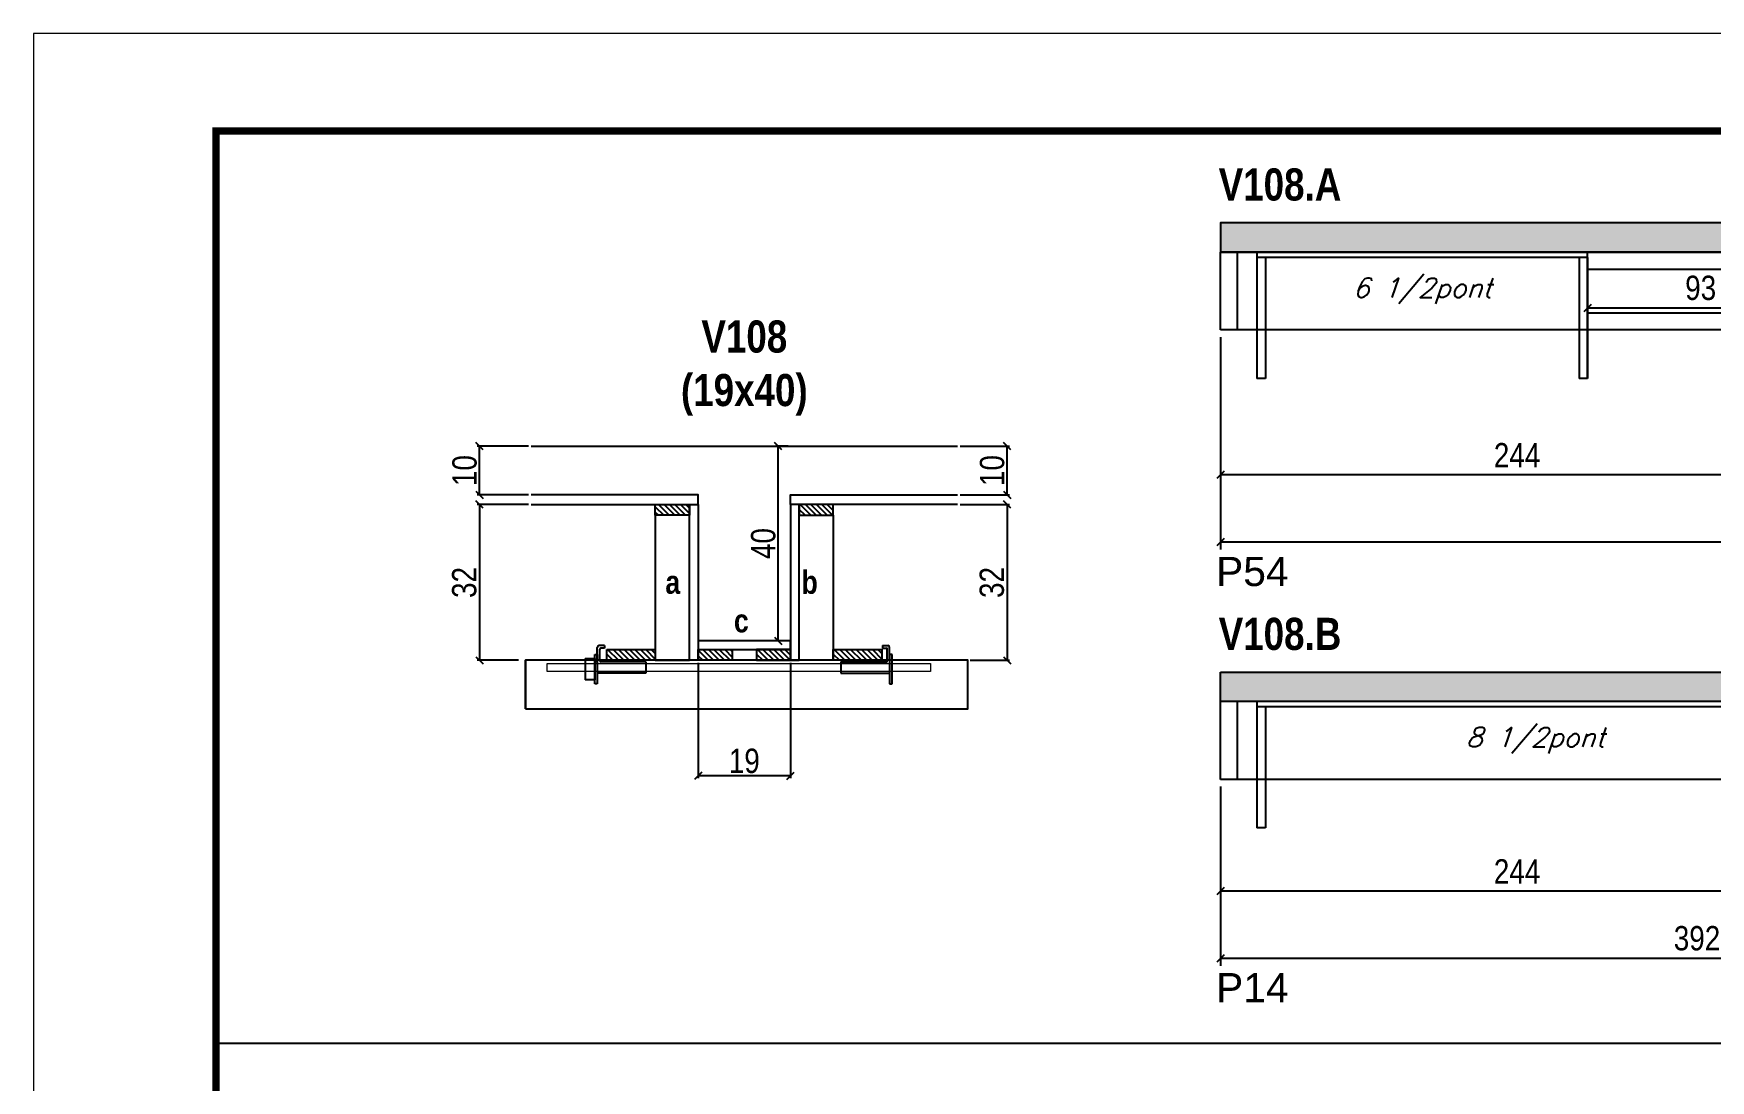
# Model space of a CAD drawing. Extents: x 3309 to 9590, y -2522 to 14608.
# Drawn here: x 6493 to 7182, y 13029 to 13459 of the extents above; entities that cross this region are included whole.
import ezdxf

# ---------------------------------------------------------------- set-up
doc = ezdxf.new("R2010")
doc.units = 0
doc.linetypes.add('DASHED', pattern=[0.75, 0.5, -0.25])
for name, color, linetype in [('5', 5, 'Continuous'), ('barrote', 251, 'Continuous'), ('COTA', 241, 'Continuous'), ('detalhes', 4, 'Continuous'), ('NOMENCLATURA', 7, 'Continuous'), ('Painéis', 200, 'Continuous'), ('presilha', 1, 'Continuous'), ('SARR_2.2x10', 60, 'Continuous'), ('SARR_2.2x7', 40, 'Continuous'), ('SARR_3.5x7', 81, 'Continuous'), ('texto', 7, 'Continuous')]:
    doc.layers.add(name, color=color, linetype=linetype)
for name, color, linetype, lineweight in [('CONCRETO', 251, 'Continuous', 25), ('Folhas', 255, 'Continuous', 9), ('SARRAFO DE PRESSAO', 251, 'DASHED', 9), ('SCO-___-LAJ', 2, 'Continuous', 0)]:
    doc.layers.add(name, color=color, linetype=linetype, lineweight=lineweight)
doc.styles.add('COTA TECNICA', font='techl___.ttf', dxfattribs={"height": 10})
doc.styles.add('COTA TECNICA 2X', font='techl___.ttf', dxfattribs={"height": 10})
doc.styles.add('Romans', font='romans.shx')
doc.styles.get("Standard").update_dxf_attribs({"font": 'arial.ttf'})
doc.styles.add('TECNICA', font='techb___.ttf', dxfattribs={"height": 10})
doc.dimstyles.new('PAINEL', dxfattribs={"dimtxt": 10, "dimasz": 3, "dimexe": 3, "dimexo": 3, "dimgap": 3, "dimtad": 1, "dimdec": 1, "dimzin": 12, "dimdsep": 46, "dimtxsty": 'COTA TECNICA', "dimblk1": 'OBLIQUE', "dimblk2": 'OBLIQUE', "dimsah": 1, "dimcen": 0.9, "dimclrd": 4, "dimclre": 4, "dimclrt": 240, "dimadec": 1, "dimazin": 3, "dimtfac": 1, "dimtdec": 1, "dimtmove": 0, "dimatfit": 3, "dimfxl": 1, "dimtolj": 1, "dimtzin": 12, "dimarcsym": 0})
doc.dimstyles.new('SECAO', dxfattribs={"dimscale": 0.333333, "dimtxt": 5, "dimasz": 9, "dimexe": 3, "dimexo": 3, "dimgap": 3, "dimtad": 1, "dimdec": 1, "dimlfac": 0.5, "dimzin": 12, "dimdsep": 46, "dimtxsty": 'COTA TECNICA 2X', "dimblk1": 'OBLIQUE', "dimblk2": 'OBLIQUE', "dimsah": 1, "dimcen": 0.9, "dimclrd": 4, "dimclre": 4, "dimclrt": 240, "dimadec": 1, "dimazin": 3, "dimtfac": 1, "dimtdec": 1, "dimtmove": 0, "dimatfit": 3, "dimfxl": 1, "dimtolj": 1, "dimtzin": 12, "dimarcsym": 0})
pattern_1 = [(135, (40001.7104, -110310.5054), (-1.122532015, -1.122532015), [])]

# ---------------------------------------------------------------- blocks, each defined once
blk = doc.blocks.new('9999999999')
at = {"layer": 'Folhas'}
blk.add_lwpolyline([(98138.98, 34190.21), (99623.98, 34190.21), (99623.98, 35240.21), (98138.98, 35240.21)], close=True, dxfattribs=at)
at = {"layer": 'Folhas', "color": 30, "const_width": 3}
blk.add_lwpolyline([(98213.98, 34230.21), (99583.98, 34230.21), (99583.98, 35200.21), (98213.98, 35200.21)], close=True, dxfattribs=at)
blk = doc.blocks.new('_Oblique')
at = {"color": 0, "linetype": 'ByBlock', "lineweight": -2}
blk.add_line((-0.5, -0.5), (0.5, 0.5), dxfattribs=at)
blk = doc.blocks.new('*D156')
at = {"layer": 'COTA', "color": 4, "lineweight": -2, "transparency": 16777216}
for p, q in [((6766.17, 13200.66), (6766.17, 13153.19)), ((6804.17, 13200.66), (6804.17, 13153.19)), ((6804.17, 13154.19), (6766.17, 13154.19))]:
    blk.add_line(p, q, dxfattribs=at)
at = {"layer": 'Defpoints', "color": 0, "transparency": 16777216}
for p in [(6766.17, 13201.66), (6804.17, 13201.66), (6766.17, 13154.19)]:
    blk.add_point(p, dxfattribs=at)
at = {"layer": 'COTA', "color": 4, "lineweight": -2, "transparency": 16777216, "xscale": 3, "yscale": 3, "zscale": 3, "rotation": 180}
blk.add_blockref('_Oblique', (6766.17, 13154.19), dxfattribs=at)
at = {"layer": 'COTA', "color": 4, "lineweight": -2, "transparency": 16777216, "xscale": 3, "yscale": 3, "zscale": 3}
blk.add_blockref('_Oblique', (6804.17, 13154.19), dxfattribs=at)
at = {"layer": 'COTA', "color": 240, "transparency": 16777216, "insert": (6785.17, 13160.28), "char_height": 10, "attachment_point": 5, "style": 'COTA TECNICA 2X'}
blk.add_mtext('\\A1;19', dxfattribs=at)
blk = doc.blocks.new('PRESILHA METÁLICA 1')
at = {"layer": 'presilha'}
for p, q in [((12, 21), (8.6, 21)), ((12, 21), (12, 19.5)), ((0, 13), (6, 13)), ((0, 13), (0, 0)), ((6, 15.5), (7.5, 15.5)), ((6, -2.5), (6, 15.5)), ((6, 13), (6, 0)), ((7.5, 10.6), (7.5, 19.9)), ((7.5, 15.5), (7.5, -2.5)), ((9, 11.6), (9, 18.9)), ((12, 19.5), (9.6, 19.5)), ((37.5, 11), (9.6, 11)), ((37.5, 11), (37.5, 4.1)), ((6, 0), (0, 0)), ((37.5, 4.1), (7.5, 4.1)), ((7.5, -2.5), (6, -2.5))]:
    blk.add_line(p, q, dxfattribs=at)
for centre, radius, start, end in [((8.6, 19.9), 1.14, 90, 180), ((9.6, 18.9), 0.57, 90, 180), ((9.6, 11.6), 0.57, 180, 270)]:
    blk.add_arc(centre, radius, start, end, dxfattribs=at)
blk = doc.blocks.new('PRESILHA METÁLICA 2')
at = {"layer": 'presilha'}
for p, q in [((-5.2, 23.5), (-5.2, 22)), ((-5.2, 23.5), (-1.9, 23.5)), ((-5.2, 22), (-2.8, 22)), ((-2.2, 14.1), (-2.2, 21.4)), ((-0.8, 14.6), (-0.8, 22.4)), ((-30.8, 13.5), (-30.8, 6.6)), ((-30.8, 13.5), (-2.8, 13.5)), ((0.8, 18), (-0.8, 18)), ((-0.8, 18), (-0.8, 0)), ((0.8, 0), (0.8, 18)), ((-30.8, 6.6), (-0.8, 6.6)), ((-0.8, 0), (0.8, 0))]:
    blk.add_line(p, q, dxfattribs=at)
for centre, radius, start, end in [((-2.8, 21.4), 0.57, 0, 90), ((-1.9, 22.4), 1.14, 0, 90), ((-2.8, 14.1), 0.57, 270, 0)]:
    blk.add_arc(centre, radius, start, end, dxfattribs=at)
blk = doc.blocks.new('*D157')
at = {"layer": 'COTA', "color": 4, "lineweight": -2, "transparency": 16777216}
for p, q in [((6873.87, 13265.66), (6894.22, 13265.66)), ((6893.22, 13265.66), (6893.22, 13201.66)), ((6877.98, 13201.66), (6894.22, 13201.66))]:
    blk.add_line(p, q, dxfattribs=at)
at = {"layer": 'Defpoints', "color": 0, "transparency": 16777216}
for p in [(6872.87, 13265.66), (6876.98, 13201.66), (6893.22, 13201.66)]:
    blk.add_point(p, dxfattribs=at)
at = {"layer": 'COTA', "color": 4, "lineweight": -2, "transparency": 16777216, "xscale": 3, "yscale": 3, "zscale": 3}
for p, rotation in [((6893.22, 13265.66), 90), ((6893.22, 13201.66), 270)]:
    blk.add_blockref('_Oblique', p, dxfattribs=dict(at, rotation=rotation))
at = {"layer": 'COTA', "color": 240, "transparency": 16777216, "insert": (6887, 13233.66), "char_height": 10, "attachment_point": 5, "rotation": 90, "style": 'COTA TECNICA 2X'}
blk.add_mtext('\\A1;32', dxfattribs=at)
blk = doc.blocks.new('*D158')
at = {"layer": 'COTA', "color": 4, "lineweight": -2, "transparency": 16777216}
for p, q in [((6873.87, 13289.66), (6894.22, 13289.66)), ((6893.22, 13269.66), (6893.22, 13289.66)), ((6873.87, 13269.66), (6894.22, 13269.66))]:
    blk.add_line(p, q, dxfattribs=at)
at = {"layer": 'Defpoints', "color": 0, "transparency": 16777216}
for p in [(6872.87, 13289.66), (6893.22, 13289.66), (6872.87, 13269.66)]:
    blk.add_point(p, dxfattribs=at)
at = {"layer": 'COTA', "color": 4, "lineweight": -2, "transparency": 16777216, "xscale": 3, "yscale": 3, "zscale": 3}
for p, rotation in [((6893.22, 13289.66), 90), ((6893.22, 13269.66), 270)]:
    blk.add_blockref('_Oblique', p, dxfattribs=dict(at, rotation=rotation))
at = {"layer": 'COTA', "color": 240, "transparency": 16777216, "insert": (6887.12, 13279.66), "char_height": 10, "attachment_point": 5, "rotation": 90, "style": 'COTA TECNICA 2X'}
blk.add_mtext('\\A1;10', dxfattribs=at)
blk = doc.blocks.new('*D159')
at = {"layer": 'COTA', "color": 4, "lineweight": -2, "transparency": 16777216}
for p, q in [((6696.47, 13265.66), (6675.25, 13265.66)), ((6676.25, 13265.66), (6676.25, 13201.66)), ((6692.36, 13201.66), (6675.25, 13201.66))]:
    blk.add_line(p, q, dxfattribs=at)
at = {"layer": 'Defpoints', "color": 0, "transparency": 16777216}
for p in [(6697.47, 13265.66), (6676.25, 13201.66), (6693.36, 13201.66)]:
    blk.add_point(p, dxfattribs=at)
at = {"layer": 'COTA', "color": 4, "lineweight": -2, "transparency": 16777216, "xscale": 3, "yscale": 3, "zscale": 3}
for p, rotation in [((6676.25, 13265.66), 90), ((6676.25, 13201.66), 270)]:
    blk.add_blockref('_Oblique', p, dxfattribs=dict(at, rotation=rotation))
at = {"layer": 'COTA', "color": 240, "transparency": 16777216, "insert": (6670.03, 13233.66), "char_height": 10, "attachment_point": 5, "rotation": 90, "style": 'COTA TECNICA 2X'}
blk.add_mtext('\\A1;32', dxfattribs=at)
blk = doc.blocks.new('*D160')
at = {"layer": 'COTA', "color": 4, "lineweight": -2, "transparency": 16777216}
for p, q in [((6803.17, 13289.66), (6798.1, 13289.66)), ((6799.1, 13209.66), (6799.1, 13289.66)), ((6803.17, 13209.66), (6798.1, 13209.66))]:
    blk.add_line(p, q, dxfattribs=at)
at = {"layer": 'Defpoints', "color": 0, "transparency": 16777216}
for p in [(6799.1, 13289.66), (6804.17, 13289.66), (6804.17, 13209.66)]:
    blk.add_point(p, dxfattribs=at)
at = {"layer": 'COTA', "color": 4, "lineweight": -2, "transparency": 16777216, "xscale": 3, "yscale": 3, "zscale": 3}
for p, rotation in [((6799.1, 13289.66), 90), ((6799.1, 13209.66), 270)]:
    blk.add_blockref('_Oblique', p, dxfattribs=dict(at, rotation=rotation))
at = {"layer": 'COTA', "color": 240, "transparency": 16777216, "insert": (6793, 13249.66), "char_height": 10, "attachment_point": 5, "rotation": 90, "style": 'COTA TECNICA 2X'}
blk.add_mtext('\\A1;40', dxfattribs=at)
blk = doc.blocks.new('*D161')
at = {"layer": 'COTA', "color": 4, "lineweight": -2, "transparency": 16777216}
for p, q in [((6696.47, 13289.66), (6675.25, 13289.66)), ((6676.25, 13269.66), (6676.25, 13289.66)), ((6696.47, 13269.66), (6675.25, 13269.66))]:
    blk.add_line(p, q, dxfattribs=at)
at = {"layer": 'Defpoints', "color": 0, "transparency": 16777216}
for p in [(6676.25, 13289.66), (6697.47, 13289.66), (6697.47, 13269.66)]:
    blk.add_point(p, dxfattribs=at)
at = {"layer": 'COTA', "color": 4, "lineweight": -2, "transparency": 16777216, "xscale": 3, "yscale": 3, "zscale": 3}
for p, rotation in [((6676.25, 13289.66), 90), ((6676.25, 13269.66), 270)]:
    blk.add_blockref('_Oblique', p, dxfattribs=dict(at, rotation=rotation))
at = {"layer": 'COTA', "color": 240, "transparency": 16777216, "insert": (6670.15, 13279.66), "char_height": 10, "attachment_point": 5, "rotation": 90, "style": 'COTA TECNICA 2X'}
blk.add_mtext('\\A1;10', dxfattribs=at)
blk = doc.blocks.new('*D163')
at = {"layer": 'COTA', "color": 4, "linetype": 'ByBlock', "lineweight": -2, "transparency": 16777216}
for p, q in [((6980.96, 13334.47), (6980.96, 13274.9)), ((7224.96, 13334.47), (7224.96, 13274.9)), ((7224.96, 13277.9), (6980.96, 13277.9))]:
    blk.add_line(p, q, dxfattribs=at)
at = {"layer": 'Defpoints', "color": 0, "linetype": 'ByBlock', "transparency": 16777216}
for p in [(6980.96, 13337.47), (7224.96, 13337.47), (6980.96, 13277.9)]:
    blk.add_point(p, dxfattribs=at)
at = {"layer": 'COTA', "color": 4, "linetype": 'ByBlock', "lineweight": -2, "transparency": 16777216, "xscale": 3, "yscale": 3, "zscale": 3, "rotation": 180}
blk.add_blockref('_Oblique', (6980.96, 13277.9), dxfattribs=at)
at = {"layer": 'COTA', "color": 4, "linetype": 'ByBlock', "lineweight": -2, "transparency": 16777216, "xscale": 3, "yscale": 3, "zscale": 3}
blk.add_blockref('_Oblique', (7224.96, 13277.9), dxfattribs=at)
at = {"layer": 'COTA', "color": 240, "linetype": 'ByBlock', "transparency": 16777216, "insert": (7102.96, 13285.97), "char_height": 10, "attachment_point": 5, "style": 'COTA TECNICA'}
blk.add_mtext('\\A1;244', dxfattribs=at)
blk = doc.blocks.new('*D164')
at = {"layer": 'COTA', "color": 4, "linetype": 'ByBlock', "lineweight": -2, "transparency": 16777216}
for p, q in [((6980.96, 13334.47), (6980.96, 13247.19)), ((7776.96, 13334.47), (7776.96, 13247.19)), ((7776.96, 13250.19), (6980.96, 13250.19))]:
    blk.add_line(p, q, dxfattribs=at)
at = {"layer": 'Defpoints', "color": 0, "linetype": 'ByBlock', "transparency": 16777216}
for p in [(6980.96, 13337.47), (7776.96, 13337.47), (6980.96, 13250.19)]:
    blk.add_point(p, dxfattribs=at)
at = {"layer": 'COTA', "color": 4, "linetype": 'ByBlock', "lineweight": -2, "transparency": 16777216, "xscale": 3, "yscale": 3, "zscale": 3, "rotation": 180}
blk.add_blockref('_Oblique', (6980.96, 13250.19), dxfattribs=at)
at = {"layer": 'COTA', "color": 4, "linetype": 'ByBlock', "lineweight": -2, "transparency": 16777216, "xscale": 3, "yscale": 3, "zscale": 3}
blk.add_blockref('_Oblique', (7776.96, 13250.19), dxfattribs=at)
at = {"layer": 'COTA', "color": 240, "linetype": 'ByBlock', "transparency": 16777216, "insert": (7378.96, 13258.32), "char_height": 10, "attachment_point": 5, "style": 'COTA TECNICA'}
blk.add_mtext('\\A1;796', dxfattribs=at)
blk = doc.blocks.new('*D171')
at = {"layer": 'COTA', "color": 4, "lineweight": -2, "transparency": 16777216}
for p, q in [((7131.96, 13347.47), (7131.96, 13349.45)), ((7224.96, 13346.45), (7131.96, 13346.45)), ((7224.96, 13347.47), (7224.96, 13349.45))]:
    blk.add_line(p, q, dxfattribs=at)
at = {"layer": 'Defpoints', "color": 0, "transparency": 16777216}
for p in [(7131.96, 13346.45), (7131.96, 13344.47), (7224.96, 13344.47)]:
    blk.add_point(p, dxfattribs=at)
at = {"layer": 'COTA', "color": 4, "lineweight": -2, "transparency": 16777216, "xscale": 3, "yscale": 3, "zscale": 3, "rotation": 180}
blk.add_blockref('_Oblique', (7131.96, 13346.45), dxfattribs=at)
at = {"layer": 'COTA', "color": 4, "lineweight": -2, "transparency": 16777216, "xscale": 3, "yscale": 3, "zscale": 3}
blk.add_blockref('_Oblique', (7224.96, 13346.45), dxfattribs=at)
at = {"layer": 'COTA', "color": 240, "transparency": 16777216, "insert": (7178.46, 13354.7), "char_height": 10, "attachment_point": 5, "style": 'COTA TECNICA'}
blk.add_mtext('\\A1;93', dxfattribs=at)
blk = doc.blocks.new('*D174')
at = {"layer": 'COTA', "color": 4, "linetype": 'ByBlock', "lineweight": -2, "transparency": 16777216}
for p, q in [((6980.96, 13149.74), (6980.96, 13103.83)), ((7224.96, 13129.74), (7224.96, 13103.83)), ((7224.96, 13106.83), (6980.96, 13106.83))]:
    blk.add_line(p, q, dxfattribs=at)
at = {"layer": 'Defpoints', "color": 0, "linetype": 'ByBlock', "transparency": 16777216}
for p in [(6980.96, 13152.74), (7224.96, 13132.74), (6980.96, 13106.83)]:
    blk.add_point(p, dxfattribs=at)
at = {"layer": 'COTA', "color": 4, "linetype": 'ByBlock', "lineweight": -2, "transparency": 16777216, "xscale": 3, "yscale": 3, "zscale": 3, "rotation": 180}
blk.add_blockref('_Oblique', (6980.96, 13106.83), dxfattribs=at)
at = {"layer": 'COTA', "color": 4, "linetype": 'ByBlock', "lineweight": -2, "transparency": 16777216, "xscale": 3, "yscale": 3, "zscale": 3}
blk.add_blockref('_Oblique', (7224.96, 13106.83), dxfattribs=at)
at = {"layer": 'COTA', "color": 240, "linetype": 'ByBlock', "transparency": 16777216, "insert": (7102.96, 13114.9), "char_height": 10, "attachment_point": 5, "style": 'COTA TECNICA'}
blk.add_mtext('\\A1;244', dxfattribs=at)
blk = doc.blocks.new('*D175')
at = {"layer": 'COTA', "color": 4, "linetype": 'ByBlock', "lineweight": -2, "transparency": 16777216}
for p, q in [((6980.96, 13149.74), (6980.96, 13076.12)), ((7372.96, 13149.74), (7372.96, 13076.12)), ((7372.96, 13079.12), (6980.96, 13079.12))]:
    blk.add_line(p, q, dxfattribs=at)
at = {"layer": 'Defpoints', "color": 0, "linetype": 'ByBlock', "transparency": 16777216}
for p in [(6980.96, 13152.74), (7372.96, 13152.74), (6980.96, 13079.12)]:
    blk.add_point(p, dxfattribs=at)
at = {"layer": 'COTA', "color": 4, "linetype": 'ByBlock', "lineweight": -2, "transparency": 16777216, "xscale": 3, "yscale": 3, "zscale": 3, "rotation": 180}
blk.add_blockref('_Oblique', (6980.96, 13079.12), dxfattribs=at)
at = {"layer": 'COTA', "color": 4, "linetype": 'ByBlock', "lineweight": -2, "transparency": 16777216, "xscale": 3, "yscale": 3, "zscale": 3}
blk.add_blockref('_Oblique', (7372.96, 13079.12), dxfattribs=at)
at = {"layer": 'COTA', "color": 240, "linetype": 'ByBlock', "transparency": 16777216, "insert": (7176.96, 13087.37), "char_height": 10, "attachment_point": 5, "style": 'COTA TECNICA'}
blk.add_mtext('\\A1;392', dxfattribs=at)

msp = doc.modelspace()

# ---------------------------------------------------------------- hatches: boundary and pattern name
at = {"layer": 'COTA'}
h = msp.add_hatch(dxfattribs=at)
h.set_pattern_fill('AR-CONC', color=256, scale=0.03)
h.set_pattern_definition([(50, (1594.2413, 369.8776), (5.46554, -0.4781726), [0.5715, -6.2865]), (355, (1594.2413, 369.8776), (-1.0573026, 5.7317054), [0.4572, -5.0292175]), (100.451445, (1594.697, 369.838), (4.4082374, 5.2535326), [0.4857003, -5.3427073]), (46.1842, (1594.241, 371.4016), (8.1323712, -1.2612698), [0.85725, -9.42975]), (96.63556, (1594.919, 371.2965), (7.122124, 7.4227837), [0.7285507, -8.0140682]), (351.18415, (1594.241, 371.402), (7.122124, 7.4227837), [0.685799, -7.543792]), (21, (1595.0033, 371.0206), (4.5484317, -3.067956), [0.5715, -6.2865]), (326, (1595.0033, 371.0206), (1.8540609, 5.525639), [0.4572, -5.0292]), (71.451445, (1595.3824, 370.765), (6.4024926, 2.457683), [0.4857003, -5.3426981]), (37.5, (1594.2413, 369.8776), (0.0926581, 2.53665117), [0, -4.96824, 0, -5.1054, 0, -5.04825]), (7.5, (1594.2413, 369.8776), (2.0045899, 3.00541724), [0, -2.91084, 0, -4.85394, 0, -1.92405]), (327.5, (1592.542, 369.8776), (4.06771786, -0.17186232), [0, -1.905, 0, -5.9436, 0, -7.8867]), (317.5, (1591.78, 369.8776), (4.4438754, 0.7627947), [0, -2.4765, 0, -3.94716, 0, -5.6007])])
h.paths.add_polyline_path([(6980.96, 13381.47), (6980.96, 13369.47), (7776.96, 13369.47), (7776.96, 13381.47)])
h = msp.add_hatch(dxfattribs=at)
h.set_pattern_fill('AR-CONC', color=256, scale=0.03)
h.set_pattern_definition([(50, (0, 77.0265), (5.4655401, -0.4781726), [0.5715, -6.2865]), (355, (0, 77.0265), (-1.0573026, 5.7317054), [0.4572, -5.0292175]), (100.451445, (0.4555, 76.9867), (4.4082374, 5.2535326), [0.4857003, -5.3427073]), (46.1842, (0, 78.5505), (8.1323712, -1.2612698), [0.85725, -9.42975]), (96.63556, (0.678, 78.4454), (7.122124, 7.4227837), [0.7285507, -8.0140682]), (351.18415, (0, 78.5505), (7.122124, 7.4227837), [0.685799, -7.543792]), (21, (0.762, 78.1695), (4.5484317, -3.067956), [0.5715, -6.2865]), (326, (0.762, 78.1695), (1.8540609, 5.525639), [0.4572, -5.0292]), (71.451445, (1.141, 77.914), (6.4024926, 2.457683), [0.4857003, -5.3426981]), (37.5, (0, 77.0265), (0.0926581, 2.53665117), [0, -4.96824, 0, -5.1054, 0, -5.04825]), (7.5, (0, 77.0265), (2.00458988, 3.00541724), [0, -2.91084, 0, -4.85394, 0, -1.92405]), (327.5, (-1.6993, 77.0265), (4.06771786, -0.17186232), [0, -1.905, 0, -5.9436, 0, -7.8867]), (317.5, (-2.4613, 77.0265), (4.4438754, 0.7627947), [0, -2.4765, 0, -3.94716, 0, -5.6007])])
h.paths.add_polyline_path([(7402.96, 13184.74), (7564.96, 13184.74), (7564.96, 13196.74), (6980.96, 13196.74), (6980.96, 13184.74), (7372.96, 13184.74), (7372.96, 13152.74), (7402.96, 13152.74)])
at = {"layer": 'SARR_2.2x10'}
h = msp.add_hatch(dxfattribs=at)
h.set_pattern_fill('ANSI31', color=256, scale=0.5, angle=90)
h.set_pattern_definition([(135, (39922.1104, -110310.5054), (-1.122532015, -1.122532015), [])])
h.paths.add_polyline_path([(6728.57, 13206.06), (6728.57, 13201.66), (6748.57, 13201.66), (6748.57, 13206.06)])
h = msp.add_hatch(dxfattribs=at)
h.set_pattern_fill('ANSI31', color=256, scale=0.5, angle=90)
h.set_pattern_definition([(135, (40015.3104, -110310.5054), (-1.122532015, -1.122532015), [])])
h.paths.add_polyline_path([(6821.77, 13206.06), (6821.77, 13201.66), (6841.77, 13201.66), (6841.77, 13206.06)])
at = {"layer": 'SARR_2.2x7'}
h = msp.add_hatch(dxfattribs=at)
h.set_pattern_fill('ANSI31', color=256, scale=0.5, angle=90)
h.set_pattern_definition([(135, (39916.1104, -110250.9054), (-1.122532015, -1.122532015), [])])
h.paths.add_polyline_path([(6762.57, 13265.66), (6762.57, 13261.26), (6748.57, 13261.26), (6748.57, 13265.66)])
h = msp.add_hatch(dxfattribs=at)
h.set_pattern_fill('ANSI31', color=256, scale=0.5, angle=90)
h.set_pattern_definition([(135, (39936.1104, -110250.9054), (-1.122532015, -1.122532015), [])])
h.paths.add_polyline_path([(6807.77, 13265.66), (6807.77, 13261.26), (6821.77, 13261.26), (6821.77, 13265.66)])
h = msp.add_hatch(dxfattribs=at)
h.set_pattern_fill('ANSI31', color=256, scale=0.5, angle=90)
h.set_pattern_definition(pattern_1)
h.paths.add_polyline_path([(6780.17, 13201.66), (6780.17, 13206.06), (6766.17, 13206.06), (6766.17, 13201.66)])
h = msp.add_hatch(dxfattribs=at)
h.set_pattern_fill('ANSI31', color=256, scale=0.5, angle=90)
h.set_pattern_definition(pattern_1)
h.paths.add_polyline_path([(6790.17, 13206.06), (6790.17, 13201.66), (6804.17, 13201.66), (6804.17, 13206.06)])

# ---------------------------------------------------------------- linework, layer by layer
at = {"layer": 'barrote'}
msp.add_lwpolyline([(6695.12, 13181.66), (6877.03, 13181.66), (6877.03, 13201.66), (6695.12, 13201.66)], close=True, dxfattribs=at)
at = {"layer": 'CONCRETO', "linetype": 'Continuous'}
msp.add_line((6697.47, 13289.66), (6872.87, 13289.66), dxfattribs=at)
at = {"layer": 'COTA'}
for p, q in [((6999.46, 13317.47), (6995.96, 13317.47)), ((7131.96, 13317.47), (7128.46, 13317.47)), ((6980.96, 13184.74), (6980.96, 13196.74)), ((6980.96, 13196.74), (7564.96, 13196.74)), ((6999.46, 13132.74), (6995.96, 13132.74)), ((6567.87, 13044.26), (7937.87, 13044.26))]:
    msp.add_line(p, q, dxfattribs=at)
msp.add_lwpolyline([(6980.96, 13369.47), (7776.96, 13369.47), (7776.96, 13381.47), (6980.96, 13381.47)], close=True, dxfattribs=at)
at = {"layer": 'detalhes', "color": 250}
msp.add_line((6695.12, 13181.66), (6695.12, 13201.66), dxfattribs=at)
at = {"layer": 'Painéis', "linetype": 'ByBlock'}
for p, q in [((7776.96, 13369.47), (6980.96, 13369.47)), ((6980.96, 13337.47), (6980.96, 13369.47)), ((7776.96, 13337.47), (6980.96, 13337.47)), ((7372.96, 13184.74), (6980.96, 13184.74)), ((6980.96, 13152.74), (6980.96, 13184.74)), ((7372.96, 13152.74), (6980.96, 13152.74))]:
    msp.add_line(p, q, dxfattribs=at)
at = {"layer": 'Painéis', "linetype": 'Continuous', "elevation": 0}
for points in [[(6697.47, 13265.66), (6766.17, 13265.66), (6766.17, 13269.66), (6697.47, 13269.66)], [(6872.87, 13265.66), (6804.17, 13265.66), (6804.17, 13269.66), (6872.87, 13269.66)]]:
    msp.add_lwpolyline(points, dxfattribs=at)
at = {"layer": 'Painéis', "linetype": 'Continuous'}
for points in [[(6762.57, 13201.66), (6762.57, 13265.66), (6766.17, 13265.66), (6766.17, 13201.66)], [(6807.77, 13201.66), (6807.77, 13265.66), (6804.17, 13265.66), (6804.17, 13201.66)], [(6804.17, 13209.66), (6766.17, 13209.66), (6766.17, 13206.06), (6804.17, 13206.06)]]:
    msp.add_lwpolyline(points, close=True, dxfattribs=at)
at = {"layer": 'SARR_2.2x10'}
for points in [[(6728.57, 13206.06), (6748.57, 13206.06), (6748.57, 13201.66), (6728.57, 13201.66)], [(6821.77, 13206.06), (6841.77, 13206.06), (6841.77, 13201.66), (6821.77, 13201.66)]]:
    msp.add_lwpolyline(points, close=True, dxfattribs=at)
at = {"layer": 'SARR_2.2x7', "linetype": 'Continuous'}
for p, q in [((6987.96, 13337.47), (6987.96, 13369.47)), ((7131.96, 13367.27), (6995.96, 13367.27)), ((7131.96, 13362.47), (7224.96, 13362.47)), ((7131.96, 13344.47), (7224.96, 13344.47)), ((6987.96, 13152.74), (6987.96, 13184.74)), ((7224.96, 13182.54), (6995.96, 13182.54))]:
    msp.add_line(p, q, dxfattribs=at)
at = {"layer": 'SARR_2.2x7', "elevation": 0}
for points in [[(6748.57, 13265.66), (6762.57, 13265.66), (6762.57, 13261.26), (6748.57, 13261.26)], [(6821.77, 13265.66), (6807.77, 13265.66), (6807.77, 13261.26), (6821.77, 13261.26)]]:
    msp.add_lwpolyline(points, close=True, dxfattribs=at)
at = {"layer": 'SARR_2.2x7'}
for points in [[(6766.17, 13206.06), (6780.17, 13206.06), (6780.17, 13201.66), (6766.17, 13201.66)], [(6804.17, 13206.06), (6790.17, 13206.06), (6790.17, 13201.66), (6804.17, 13201.66)]]:
    msp.add_lwpolyline(points, close=True, dxfattribs=at)
at = {"layer": 'SARR_3.5x7'}
for p, q in [((6995.96, 13369.47), (6995.96, 13317.47)), ((6999.46, 13367.27), (6999.46, 13317.47)), ((7128.46, 13367.27), (7128.46, 13317.47)), ((7131.96, 13317.47), (7131.96, 13369.47)), ((7131.96, 13367.27), (7131.96, 13317.47)), ((6995.96, 13184.74), (6995.96, 13132.74)), ((6999.46, 13182.54), (6999.46, 13132.74))]:
    msp.add_line(p, q, dxfattribs=at)
for points in [[(6762.57, 13261.26), (6748.57, 13261.26), (6748.57, 13201.66), (6762.57, 13201.66)], [(6807.77, 13261.26), (6821.77, 13261.26), (6821.77, 13201.66), (6807.77, 13201.66)]]:
    msp.add_lwpolyline(points, close=True, dxfattribs=at)
at = {"layer": 'SCO-___-LAJ', "color": 1}
msp.add_lwpolyline([(6704.12, 13200.33), (6861.79, 13200.33), (6861.79, 13197.13), (6704.12, 13197.13)], close=True, dxfattribs=at)

# ---------------------------------------------------------------- block references
at = {"layer": 'presilha', "xscale": 0.6666666666666666, "yscale": 0.6666666666666666, "zscale": 0.6666666666666666}
for name, p in [('PRESILHA METÁLICA 1', (6719.7, 13193.7)), ('PRESILHA METÁLICA 2', (6845.45, 13192.03))]:
    msp.add_blockref(name, p, dxfattribs=at)
at = {"layer": 'SARRAFO DE PRESSAO', "color": 6, "linetype": 'ByBlock'}
msp.add_blockref('9999999999', (-91646.11, -21780.92), dxfattribs=at)

# ---------------------------------------------------------------- texts
at = {"layer": '5', "linetype": 'Continuous'}
for s, p in [('P54', (6979.17, 13232.18)), ('P14', (6979.17, 13061.11))]:
    msp.add_text(s, height=12, rotation=0.00004, dxfattribs=at).set_placement(p)
at = {"layer": 'detalhes', "style": 'TECNICA'}
for s, p in [('a', (6752.7, 13229)), ('b', (6808.67, 13228.99)), ('c', (6780.88, 13213.14))]:
    msp.add_text(s, height=9.6, dxfattribs=at).set_placement(p)
at = {"layer": 'NOMENCLATURA', "style": 'TECNICA'}
for s, p in [('V108.A', (6980.25, 13390.66)), ('V108.B', (6980.25, 13205.93))]:
    msp.add_text(s, height=13.2, dxfattribs=at).set_placement(p)
at = {"layer": 'NOMENCLATURA', "insert": (6785.17, 13341.36), "char_height": 13.2, "attachment_point": 2, "style": 'TECNICA'}
msp.add_mtext_dynamic_manual_height_columns('V108\\P(19x40)', width=300.2766, gutter_width=1, heights=[0], dxfattribs=at)
at = {"layer": 'texto', "color": 2, "char_height": 8, "attachment_point": 5, "style": 'Romans'}
for s, insert in [('{\\Q19;\\C256;6 1/2pont}', (7063.96, 13353.47)), ('{\\Q19;\\C256;8 1/2pont}', (7110.46, 13168.74))]:
    msp.add_mtext(s, dxfattribs=dict(at, insert=insert))

# ---------------------------------------------------------------- dimensions: what is measured, and where the dimension line sits
at = {"layer": 'COTA'}
dim = msp.add_linear_dim(base=(7131.96, 13346.45), p1=(7224.96, 13344.47), p2=(7131.96, 13344.47), dimstyle='PAINEL', dxfattribs=at)
dim.commit()
dim.dimension.update_dxf_attribs({"geometry": '*D171', "text_midpoint": (7178.46, 13354.7)})
at = {"layer": 'COTA', "linetype": 'ByBlock'}
for base, p1, p2, picture, middle in [((6980.96, 13277.9), (7224.96, 13337.47), (6980.96, 13337.47), '*D163', (7102.96, 13285.97)), ((6980.96, 13106.83), (7224.96, 13132.74), (6980.96, 13152.74), '*D174', (7102.96, 13114.9))]:
    dim = msp.add_linear_dim(base=base, p1=p1, p2=p2, angle=180, dimstyle='PAINEL', override={"dimtmove": 1}, dxfattribs=at)
    dim.commit()
    dim.dimension.update_dxf_attribs({"geometry": picture, "text_midpoint": middle})
for base, p1, p2, picture, middle in [((6980.96, 13250.19), (7776.96, 13337.47), (6980.96, 13337.47), '*D164', (7378.96, 13258.32)), ((6980.96, 13079.12), (7372.96, 13152.74), (6980.96, 13152.74), '*D175', (7176.96, 13087.37))]:
    dim = msp.add_linear_dim(base=base, p1=p1, p2=p2, angle=180, dimstyle='PAINEL', dxfattribs=at)
    dim.commit()
    dim.dimension.update_dxf_attribs({"geometry": picture, "text_midpoint": middle})
at = {"layer": 'COTA'}
for base, p1, p2, picture, middle in [((6676.25, 13289.66), (6697.47, 13269.66), (6697.47, 13289.66), '*D161', (6670.15, 13279.66)), ((6799.1, 13289.66), (6804.17, 13209.66), (6804.17, 13289.66), '*D160', (6793, 13249.66)), ((6893.22, 13289.66), (6872.87, 13269.66), (6872.87, 13289.66), '*D158', (6887.12, 13279.66)), ((6676.25, 13201.66, 0), (6697.47, 13265.66), (6693.36, 13201.66, 0), '*D159', (6670.03, 13233.66, 0)), ((6893.22, 13201.66, 0), (6872.87, 13265.66), (6876.98, 13201.66, 0), '*D157', (6887, 13233.66, 0))]:
    dim = msp.add_linear_dim(base=base, p1=p1, p2=p2, angle=90, dimstyle='SECAO', dxfattribs=at)
    dim.commit()
    dim.dimension.update_dxf_attribs({"geometry": picture, "text_midpoint": middle})
dim = msp.add_linear_dim(base=(6766.17, 13154.19), p1=(6804.17, 13201.66), p2=(6766.17, 13201.66), angle=180, dimstyle='SECAO', dxfattribs=at)
dim.commit()
dim.dimension.update_dxf_attribs({"geometry": '*D156', "text_midpoint": (6785.17, 13154.19), "dimtype": 160})

doc.saveas('drawing.dxf')
